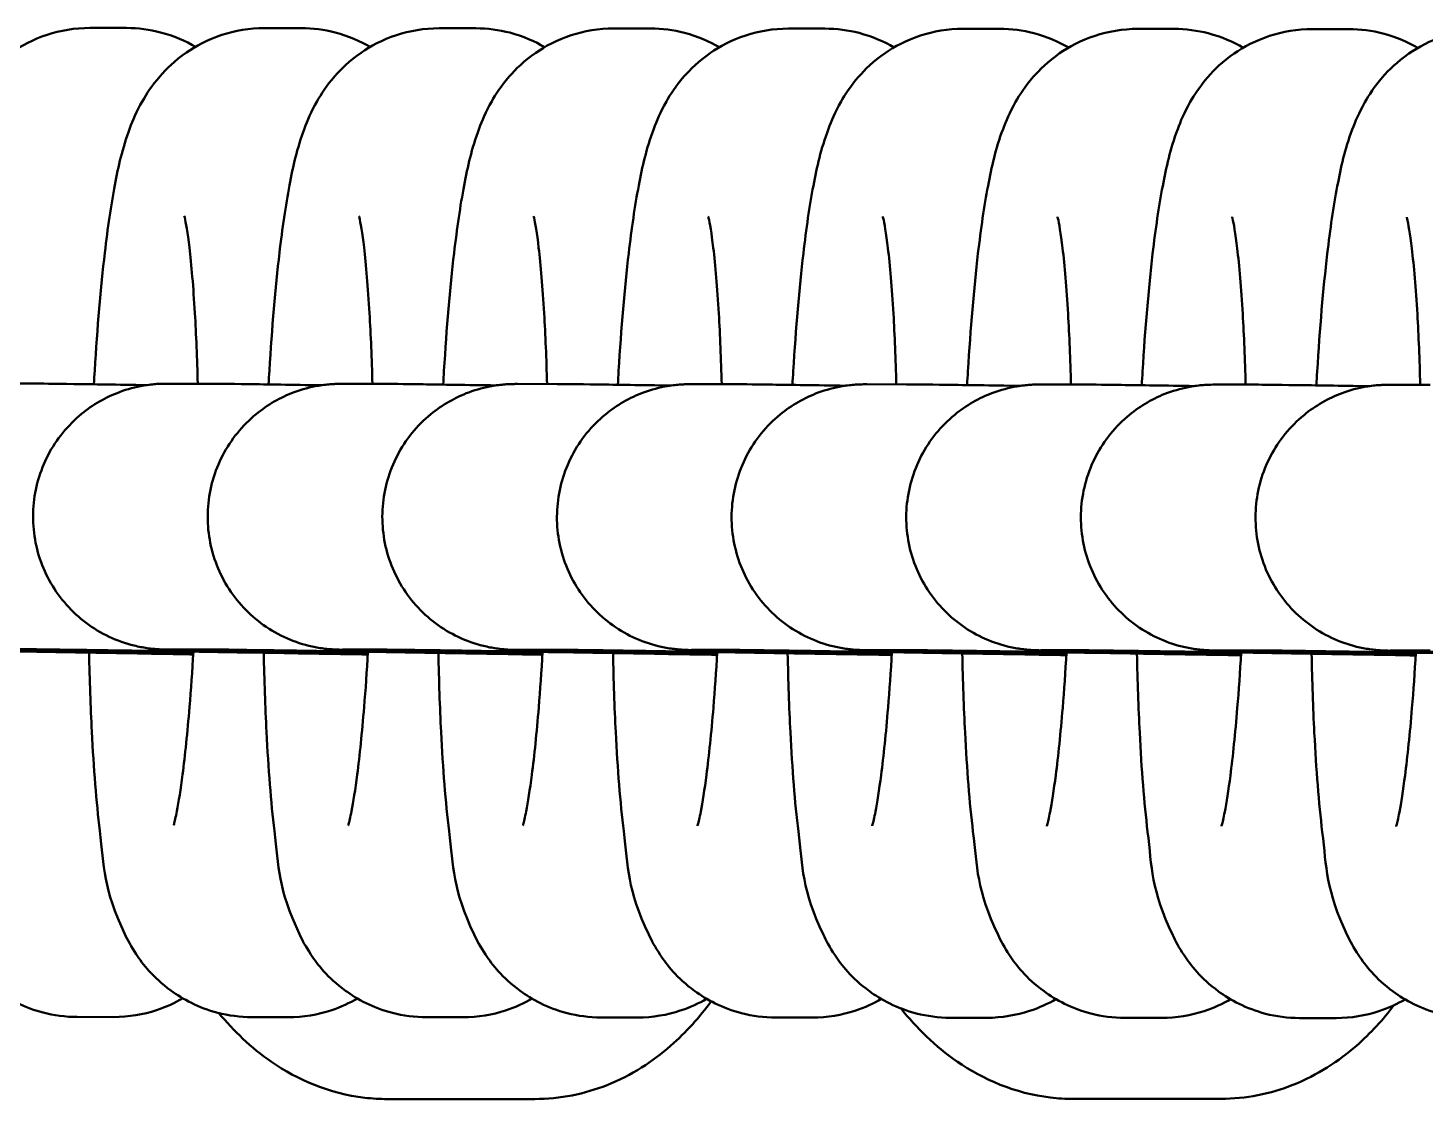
# Model space of a CAD drawing. Header units: millimetres. Extents: x 170 to 5770, y -1450 to 5650.
# Drawn here: x 3865.77 to 3897.33, y 2087.8 to 2111.99 of the extents above; entities that cross this region are included whole.
import ezdxf

# ---------------------------------------------------------------- set-up
doc = ezdxf.new("R2010")
doc.units = ezdxf.units.MM
doc.header["$LTSCALE"] = 10
doc.layers.add('Viditelná (ISO)', color=7, linetype='Continuous', lineweight=50)

# ---------------------------------------------------------------- blocks, each defined once
blk = doc.blocks.new('VVZ-VH101-2')
at = {"layer": 'Viditelná (ISO)'}
for p, q in [((3697.998, -3538.015), (3697.176, -3538.014)), ((3701.942, -3538.019), (3701.119, -3538.018)), ((3705.886, -3538.022), (3705.063, -3538.021)), ((3709.829, -3538.026), (3709.007, -3538.025)), ((3713.773, -3538.029), (3712.951, -3538.028)), ((3717.717, -3538.033), (3716.895, -3538.032)), ((3721.661, -3538.036), (3720.838, -3538.035)), ((3725.605, -3538.04), (3724.782, -3538.039)), ((3694.998, -3546.043), (3695.893, -3546.043)), ((3698.942, -3546.046), (3699.836, -3546.047)), ((3702.886, -3546.05), (3703.78, -3546.05)), ((3706.829, -3546.053), (3707.724, -3546.054)), ((3710.773, -3546.057), (3711.668, -3546.057)), ((3714.717, -3546.06), (3715.612, -3546.061)), ((3718.661, -3546.064), (3719.555, -3546.064)), ((3722.605, -3546.067), (3723.499, -3546.068)), ((3726.548, -3546.071), (3727.443, -3546.071)), ((3694.993, -3552.043), (3695.887, -3552.043)), ((3698.936, -3552.046), (3699.831, -3552.047)), ((3702.88, -3552.05), (3703.775, -3552.05)), ((3706.824, -3552.053), (3707.719, -3552.054)), ((3710.768, -3552.057), (3711.662, -3552.057)), ((3714.712, -3552.06), (3715.606, -3552.061)), ((3718.655, -3552.064), (3719.55, -3552.064)), ((3722.599, -3552.067), (3723.494, -3552.068)), ((3726.543, -3552.071), (3727.438, -3552.071)), ((3696.886, -3560.345), (3697.708, -3560.346)), ((3700.83, -3560.349), (3701.652, -3560.35)), ((3704.774, -3560.352), (3705.596, -3560.353)), ((3708.717, -3560.356), (3709.54, -3560.357)), ((3712.661, -3560.359), (3713.484, -3560.36)), ((3716.605, -3560.363), (3717.427, -3560.364)), ((3720.549, -3560.366), (3721.371, -3560.367)), ((3724.493, -3560.37), (3725.315, -3560.37)), ((3703.893, -3562.198), (3707.222, -3562.198)), ((3719.381, -3562.195), (3722.709, -3562.194))]:
    blk.add_line(p, q, dxfattribs=at)
for points, knots in [([(3697.176, -3538.014), (3696.835, -3538.014), (3696.5, -3538.073), (3695.887, -3538.274), (3695.622, -3538.42), (3695.142, -3538.751), (3694.956, -3538.936), (3694.624, -3539.317), (3694.508, -3539.501), (3694.278, -3539.905), (3694.198, -3540.098), (3693.959, -3540.741), (3693.876, -3541.122), (3693.705, -3542.021), (3693.632, -3542.526), (3693.474, -3543.877), (3693.398, -3544.776), (3693.332, -3545.848), (3693.326, -3545.952), (3693.32, -3546.057)], [3.141593, 3.141593, 3.141593, 3.141593, 3.174933, 3.174933, 3.211923, 3.211923, 3.259011, 3.259011, 3.321934, 3.321934, 3.41779, 3.41779, 3.668439, 3.668439, 3.93242, 3.93242, 4.302832, 4.302832, 4.342317, 4.342317, 4.342317, 4.342317]), ([(3701.119, -3538.018), (3700.779, -3538.018), (3700.443, -3538.077), (3699.831, -3538.278), (3699.565, -3538.423), (3699.086, -3538.754), (3698.9, -3538.939), (3698.568, -3539.321), (3698.452, -3539.505), (3698.221, -3539.908), (3698.142, -3540.101), (3697.902, -3540.745), (3697.82, -3541.126), (3697.649, -3542.024), (3697.576, -3542.529), (3697.418, -3543.881), (3697.342, -3544.779), (3697.276, -3545.851), (3697.27, -3545.955), (3697.264, -3546.06)], [3.141593, 3.141593, 3.141593, 3.141593, 3.174933, 3.174933, 3.211923, 3.211923, 3.259011, 3.259011, 3.321934, 3.321934, 3.41779, 3.41779, 3.668439, 3.668439, 3.93242, 3.93242, 4.302832, 4.302832, 4.342317, 4.342317, 4.342317, 4.342317]), ([(3699.558, -3538.44), (3699.338, -3538.311), (3699.071, -3538.192), (3698.525, -3538.051), (3698.261, -3538.015), (3697.998, -3538.015)], [9.36660161, 9.36660161, 9.36660161, 9.36660161, 9.39894603, 9.39894603, 9.42477796, 9.42477796, 9.42477796, 9.42477796]), ([(3705.063, -3538.021), (3704.723, -3538.021), (3704.387, -3538.08), (3703.775, -3538.281), (3703.509, -3538.427), (3703.029, -3538.758), (3702.844, -3538.943), (3702.512, -3539.324), (3702.395, -3539.508), (3702.165, -3539.912), (3702.086, -3540.105), (3701.846, -3540.748), (3701.764, -3541.129), (3701.593, -3542.028), (3701.52, -3542.533), (3701.362, -3543.884), (3701.285, -3544.783), (3701.22, -3545.855), (3701.214, -3545.959), (3701.208, -3546.064)], [3.141593, 3.141593, 3.141593, 3.141593, 3.174933, 3.174933, 3.211923, 3.211923, 3.259011, 3.259011, 3.321934, 3.321934, 3.41779, 3.41779, 3.668439, 3.668439, 3.93242, 3.93242, 4.302832, 4.302832, 4.342317, 4.342317, 4.342317, 4.342317]), ([(3703.502, -3538.443), (3703.281, -3538.314), (3703.014, -3538.195), (3702.469, -3538.054), (3702.205, -3538.019), (3701.942, -3538.019)], [9.36660161, 9.36660161, 9.36660161, 9.36660161, 9.39894603, 9.39894603, 9.42477796, 9.42477796, 9.42477796, 9.42477796]), ([(3709.007, -3538.025), (3708.667, -3538.025), (3708.331, -3538.084), (3707.719, -3538.285), (3707.453, -3538.43), (3706.973, -3538.761), (3706.788, -3538.946), (3706.455, -3539.328), (3706.339, -3539.511), (3706.109, -3539.915), (3706.03, -3540.108), (3705.79, -3540.752), (3705.708, -3541.133), (3705.537, -3542.031), (3705.464, -3542.536), (3705.305, -3543.888), (3705.229, -3544.786), (3705.164, -3545.858), (3705.158, -3545.962), (3705.152, -3546.067)], [3.141593, 3.141593, 3.141593, 3.141593, 3.174933, 3.174933, 3.211923, 3.211923, 3.259011, 3.259011, 3.321934, 3.321934, 3.41779, 3.41779, 3.668439, 3.668439, 3.93242, 3.93242, 4.302832, 4.302832, 4.342317, 4.342317, 4.342317, 4.342317]), ([(3707.445, -3538.447), (3707.225, -3538.318), (3706.958, -3538.199), (3706.413, -3538.058), (3706.149, -3538.022), (3705.886, -3538.022)], [9.36660161, 9.36660161, 9.36660161, 9.36660161, 9.39894603, 9.39894603, 9.42477796, 9.42477796, 9.42477796, 9.42477796]), ([(3712.951, -3538.028), (3712.611, -3538.028), (3712.275, -3538.087), (3711.663, -3538.288), (3711.397, -3538.434), (3710.917, -3538.765), (3710.732, -3538.95), (3710.399, -3539.331), (3710.283, -3539.515), (3710.053, -3539.919), (3709.974, -3540.112), (3709.734, -3540.755), (3709.652, -3541.136), (3709.48, -3542.035), (3709.407, -3542.54), (3709.249, -3543.891), (3709.173, -3544.79), (3709.108, -3545.862), (3709.101, -3545.966), (3709.095, -3546.071)], [3.141593, 3.141593, 3.141593, 3.141593, 3.174933, 3.174933, 3.211923, 3.211923, 3.259011, 3.259011, 3.321934, 3.321934, 3.41779, 3.41779, 3.668439, 3.668439, 3.93242, 3.93242, 4.302832, 4.302832, 4.342317, 4.342317, 4.342317, 4.342317]), ([(3711.389, -3538.45), (3711.169, -3538.321), (3710.902, -3538.202), (3710.357, -3538.061), (3710.093, -3538.026), (3709.829, -3538.026)], [9.36660161, 9.36660161, 9.36660161, 9.36660161, 9.39894603, 9.39894603, 9.42477796, 9.42477796, 9.42477796, 9.42477796]), ([(3716.895, -3538.032), (3716.554, -3538.032), (3716.219, -3538.091), (3715.606, -3538.292), (3715.341, -3538.437), (3714.861, -3538.768), (3714.675, -3538.953), (3714.343, -3539.335), (3714.227, -3539.518), (3713.997, -3539.922), (3713.917, -3540.115), (3713.678, -3540.759), (3713.595, -3541.14), (3713.424, -3542.038), (3713.351, -3542.543), (3713.193, -3543.895), (3713.117, -3544.793), (3713.051, -3545.865), (3713.045, -3545.969), (3713.039, -3546.074)], [3.141593, 3.141593, 3.141593, 3.141593, 3.174933, 3.174933, 3.211923, 3.211923, 3.259011, 3.259011, 3.321934, 3.321934, 3.41779, 3.41779, 3.668439, 3.668439, 3.93242, 3.93242, 4.302832, 4.302832, 4.342317, 4.342317, 4.342317, 4.342317]), ([(3715.333, -3538.454), (3715.113, -3538.325), (3714.846, -3538.206), (3714.301, -3538.065), (3714.037, -3538.029), (3713.773, -3538.029)], [9.36660161, 9.36660161, 9.36660161, 9.36660161, 9.39894603, 9.39894603, 9.42477796, 9.42477796, 9.42477796, 9.42477796]), ([(3720.838, -3538.035), (3720.498, -3538.035), (3720.162, -3538.094), (3719.55, -3538.295), (3719.284, -3538.441), (3718.805, -3538.772), (3718.619, -3538.957), (3718.287, -3539.338), (3718.171, -3539.522), (3717.941, -3539.926), (3717.861, -3540.119), (3717.621, -3540.762), (3717.539, -3541.143), (3717.368, -3542.042), (3717.295, -3542.547), (3717.137, -3543.898), (3717.061, -3544.797), (3716.995, -3545.869), (3716.989, -3545.973), (3716.983, -3546.078)], [3.141593, 3.141593, 3.141593, 3.141593, 3.174933, 3.174933, 3.211923, 3.211923, 3.259011, 3.259011, 3.321934, 3.321934, 3.41779, 3.41779, 3.668439, 3.668439, 3.93242, 3.93242, 4.302832, 4.302832, 4.342317, 4.342317, 4.342317, 4.342317]), ([(3719.277, -3538.457), (3719.057, -3538.328), (3718.79, -3538.209), (3718.245, -3538.068), (3717.981, -3538.033), (3717.717, -3538.033)], [9.36660161, 9.36660161, 9.36660161, 9.36660161, 9.39894603, 9.39894603, 9.42477796, 9.42477796, 9.42477796, 9.42477796]), ([(3724.782, -3538.039), (3724.442, -3538.039), (3724.106, -3538.098), (3723.494, -3538.299), (3723.228, -3538.444), (3722.748, -3538.775), (3722.563, -3538.96), (3722.231, -3539.342), (3722.114, -3539.525), (3721.884, -3539.929), (3721.805, -3540.122), (3721.565, -3540.766), (3721.483, -3541.147), (3721.312, -3542.045), (3721.239, -3542.55), (3721.081, -3543.902), (3721.004, -3544.8), (3720.939, -3545.872), (3720.933, -3545.976), (3720.927, -3546.081)], [3.141593, 3.141593, 3.141593, 3.141593, 3.174933, 3.174933, 3.211923, 3.211923, 3.259011, 3.259011, 3.321934, 3.321934, 3.41779, 3.41779, 3.668439, 3.668439, 3.93242, 3.93242, 4.302832, 4.302832, 4.342317, 4.342317, 4.342317, 4.342317]), ([(3723.221, -3538.461), (3723, -3538.332), (3722.733, -3538.213), (3722.188, -3538.072), (3721.924, -3538.036), (3721.661, -3538.036)], [9.36660161, 9.36660161, 9.36660161, 9.36660161, 9.39894603, 9.39894603, 9.42477796, 9.42477796, 9.42477796, 9.42477796]), ([(3728.726, -3538.042), (3728.386, -3538.042), (3728.05, -3538.101), (3727.438, -3538.302), (3727.172, -3538.448), (3726.692, -3538.779), (3726.507, -3538.964), (3726.174, -3539.345), (3726.058, -3539.529), (3725.828, -3539.933), (3725.749, -3540.126), (3725.509, -3540.769), (3725.427, -3541.15), (3725.256, -3542.049), (3725.183, -3542.554), (3725.024, -3543.905), (3724.948, -3544.804), (3724.883, -3545.876), (3724.877, -3545.98), (3724.871, -3546.085)], [3.141593, 3.141593, 3.141593, 3.141593, 3.174933, 3.174933, 3.211923, 3.211923, 3.259011, 3.259011, 3.321934, 3.321934, 3.41779, 3.41779, 3.668439, 3.668439, 3.93242, 3.93242, 4.302832, 4.302832, 4.342317, 4.342317, 4.342317, 4.342317]), ([(3727.164, -3538.464), (3726.944, -3538.335), (3726.677, -3538.216), (3726.132, -3538.075), (3725.868, -3538.04), (3725.605, -3538.04)], [9.36660161, 9.36660161, 9.36660161, 9.36660161, 9.39894603, 9.39894603, 9.42477796, 9.42477796, 9.42477796, 9.42477796]), ([(3699.61, -3546.047), (3699.595, -3545.475), (3699.573, -3544.937), (3699.51, -3543.867), (3699.467, -3543.358), (3699.381, -3542.64), (3699.337, -3542.392), (3699.31, -3542.273), (3699.306, -3542.259), (3699.306, -3542.259)], [1.9755379, 1.9755379, 1.9755379, 1.9755379, 2.2153919, 2.2153919, 2.5058014, 2.5058014, 2.7523432, 2.7523432, 2.8150161, 2.8150161, 2.8150161, 2.8150161]), ([(3703.554, -3546.05), (3703.539, -3545.479), (3703.517, -3544.941), (3703.454, -3543.87), (3703.41, -3543.361), (3703.325, -3542.643), (3703.281, -3542.395), (3703.254, -3542.276), (3703.25, -3542.263), (3703.25, -3542.263)], [1.9755379, 1.9755379, 1.9755379, 1.9755379, 2.2153919, 2.2153919, 2.5058014, 2.5058014, 2.7523432, 2.7523432, 2.8150161, 2.8150161, 2.8150161, 2.8150161]), ([(3707.497, -3546.054), (3707.483, -3545.482), (3707.46, -3544.944), (3707.398, -3543.874), (3707.354, -3543.365), (3707.269, -3542.647), (3707.225, -3542.399), (3707.198, -3542.28), (3707.194, -3542.266), (3707.194, -3542.266)], [1.9755379, 1.9755379, 1.9755379, 1.9755379, 2.2153919, 2.2153919, 2.5058014, 2.5058014, 2.7523432, 2.7523432, 2.8150161, 2.8150161, 2.8150161, 2.8150161]), ([(3711.441, -3546.057), (3711.426, -3545.486), (3711.404, -3544.948), (3711.342, -3543.877), (3711.298, -3543.368), (3711.213, -3542.65), (3711.169, -3542.402), (3711.141, -3542.283), (3711.138, -3542.27), (3711.138, -3542.27)], [1.9755379, 1.9755379, 1.9755379, 1.9755379, 2.2153919, 2.2153919, 2.5058014, 2.5058014, 2.7523432, 2.7523432, 2.8150161, 2.8150161, 2.8150161, 2.8150161]), ([(3715.385, -3546.061), (3715.37, -3545.489), (3715.348, -3544.951), (3715.286, -3543.881), (3715.242, -3543.372), (3715.156, -3542.654), (3715.112, -3542.406), (3715.085, -3542.287), (3715.081, -3542.273), (3715.081, -3542.273)], [1.9755379, 1.9755379, 1.9755379, 1.9755379, 2.2153919, 2.2153919, 2.5058014, 2.5058014, 2.7523432, 2.7523432, 2.8150161, 2.8150161, 2.8150161, 2.8150161]), ([(3719.329, -3546.064), (3719.314, -3545.493), (3719.292, -3544.955), (3719.229, -3543.884), (3719.186, -3543.375), (3719.1, -3542.657), (3719.056, -3542.409), (3719.029, -3542.29), (3719.025, -3542.277), (3719.025, -3542.277)], [1.9755379, 1.9755379, 1.9755379, 1.9755379, 2.2153919, 2.2153919, 2.5058014, 2.5058014, 2.7523432, 2.7523432, 2.8150161, 2.8150161, 2.8150161, 2.8150161]), ([(3723.273, -3546.068), (3723.258, -3545.496), (3723.236, -3544.958), (3723.173, -3543.888), (3723.13, -3543.379), (3723.044, -3542.661), (3723, -3542.413), (3722.973, -3542.294), (3722.969, -3542.28), (3722.969, -3542.28)], [1.9755379, 1.9755379, 1.9755379, 1.9755379, 2.2153919, 2.2153919, 2.5058014, 2.5058014, 2.7523432, 2.7523432, 2.8150161, 2.8150161, 2.8150161, 2.8150161]), ([(3727.216, -3546.071), (3727.202, -3545.5), (3727.18, -3544.962), (3727.117, -3543.891), (3727.073, -3543.382), (3726.988, -3542.664), (3726.944, -3542.416), (3726.917, -3542.297), (3726.913, -3542.284), (3726.913, -3542.284)], [1.9755379, 1.9755379, 1.9755379, 1.9755379, 2.2153919, 2.2153919, 2.5058014, 2.5058014, 2.7523432, 2.7523432, 2.8150161, 2.8150161, 2.8150161, 2.8150161]), ([(3699.508, -3552.136), (3699.219, -3552.131), (3698.938, -3552.126), (3697.936, -3552.107), (3697.27, -3552.095), (3696.171, -3552.073), (3695.724, -3552.064), (3695.255, -3552.054), (3695.13, -3552.051), (3694.985, -3552.047), (3694.943, -3552.046), (3694.872, -3552.043), (3694.852, -3552.043), (3694.766, -3552.038), (3694.743, -3552.037), (3694.696, -3552.033), (3694.678, -3552.032), (3694.618, -3552.026), (3694.57, -3552.02), (3694.427, -3552), (3694.327, -3551.981), (3694.036, -3551.909), (3693.844, -3551.841), (3693.481, -3551.669), (3693.307, -3551.564), (3692.986, -3551.323), (3692.837, -3551.186), (3692.57, -3550.886), (3692.451, -3550.721), (3692.25, -3550.374), (3692.166, -3550.189), (3692.038, -3549.808), (3691.993, -3549.611), (3691.944, -3549.212), (3691.94, -3549.009), (3691.971, -3548.609), (3692.007, -3548.409), (3692.118, -3548.023), (3692.193, -3547.835), (3692.379, -3547.479), (3692.49, -3547.309), (3692.743, -3546.997), (3692.886, -3546.853), (3693.296, -3546.516), (3693.591, -3546.347), (3694.077, -3546.166), (3694.261, -3546.117), (3694.499, -3546.076), (3694.554, -3546.069), (3694.654, -3546.057), (3694.701, -3546.053), (3694.764, -3546.049), (3694.784, -3546.048), (3694.838, -3546.045), (3694.864, -3546.044), (3694.949, -3546.042), (3694.968, -3546.043), (3694.998, -3546.043)], [1.554937, 1.554937, 1.554937, 1.554937, 1.6506, 1.6506, 1.911274, 1.911274, 2.172346, 2.172346, 2.302855, 2.302855, 2.372983, 2.372983, 2.432966, 2.432966, 2.448102, 2.448102, 2.455646, 2.455646, 2.470926, 2.470926, 2.501191, 2.501191, 2.561496, 2.561496, 2.621741, 2.621741, 2.681984, 2.681984, 2.742227, 2.742227, 2.802469, 2.802469, 2.862712, 2.862712, 2.922955, 2.922955, 2.983198, 2.983198, 3.043441, 3.043441, 3.103684, 3.103684, 3.163927, 3.163927, 3.263079, 3.263079, 3.319647, 3.319647, 3.336273, 3.336273, 3.351217, 3.351217, 3.358917, 3.358917, 3.374956, 3.374956, 3.4296, 3.4296, 3.4296, 3.4296]), ([(3703.451, -3552.14), (3703.163, -3552.135), (3702.882, -3552.129), (3701.88, -3552.111), (3701.214, -3552.098), (3700.114, -3552.077), (3699.668, -3552.068), (3699.199, -3552.057), (3699.074, -3552.054), (3698.929, -3552.05), (3698.887, -3552.049), (3698.815, -3552.047), (3698.796, -3552.047), (3698.71, -3552.042), (3698.687, -3552.04), (3698.64, -3552.037), (3698.622, -3552.035), (3698.562, -3552.029), (3698.514, -3552.024), (3698.371, -3552.003), (3698.271, -3551.984), (3697.979, -3551.912), (3697.788, -3551.844), (3697.425, -3551.673), (3697.251, -3551.568), (3696.93, -3551.327), (3696.781, -3551.19), (3696.514, -3550.889), (3696.395, -3550.725), (3696.194, -3550.377), (3696.11, -3550.193), (3695.982, -3549.812), (3695.937, -3549.614), (3695.888, -3549.216), (3695.883, -3549.013), (3695.915, -3548.612), (3695.951, -3548.413), (3696.062, -3548.027), (3696.137, -3547.838), (3696.322, -3547.482), (3696.434, -3547.313), (3696.687, -3547.001), (3696.83, -3546.857), (3697.24, -3546.52), (3697.535, -3546.35), (3698.021, -3546.169), (3698.205, -3546.12), (3698.443, -3546.08), (3698.497, -3546.072), (3698.598, -3546.061), (3698.645, -3546.056), (3698.708, -3546.052), (3698.728, -3546.051), (3698.781, -3546.048), (3698.807, -3546.048), (3698.892, -3546.046), (3698.912, -3546.046), (3698.942, -3546.046)], [1.554937, 1.554937, 1.554937, 1.554937, 1.6506, 1.6506, 1.911274, 1.911274, 2.172346, 2.172346, 2.302855, 2.302855, 2.372983, 2.372983, 2.432966, 2.432966, 2.448102, 2.448102, 2.455646, 2.455646, 2.470926, 2.470926, 2.501191, 2.501191, 2.561496, 2.561496, 2.621741, 2.621741, 2.681984, 2.681984, 2.742227, 2.742227, 2.802469, 2.802469, 2.862712, 2.862712, 2.922955, 2.922955, 2.983198, 2.983198, 3.043441, 3.043441, 3.103684, 3.103684, 3.163927, 3.163927, 3.263079, 3.263079, 3.319647, 3.319647, 3.336273, 3.336273, 3.351217, 3.351217, 3.358917, 3.358917, 3.374956, 3.374956, 3.4296, 3.4296, 3.4296, 3.4296]), ([(3695.893, -3546.043), (3696.058, -3546.044), (3696.34, -3546.047), (3697.231, -3546.06), (3697.794, -3546.068), (3698.456, -3546.078)], [0, 0, 0, 0, 0.3027925, 0.3027925, 0.5743738, 0.5743738, 0.5743738, 0.5743738]), ([(3707.395, -3552.143), (3707.106, -3552.138), (3706.826, -3552.133), (3705.824, -3552.114), (3705.158, -3552.102), (3704.058, -3552.08), (3703.612, -3552.071), (3703.142, -3552.061), (3703.018, -3552.058), (3702.872, -3552.054), (3702.831, -3552.053), (3702.759, -3552.05), (3702.74, -3552.05), (3702.654, -3552.045), (3702.631, -3552.044), (3702.584, -3552.04), (3702.566, -3552.039), (3702.506, -3552.033), (3702.458, -3552.027), (3702.315, -3552.007), (3702.215, -3551.988), (3701.923, -3551.916), (3701.732, -3551.848), (3701.369, -3551.676), (3701.195, -3551.571), (3700.874, -3551.33), (3700.724, -3551.193), (3700.458, -3550.893), (3700.339, -3550.728), (3700.137, -3550.381), (3700.054, -3550.196), (3699.926, -3549.815), (3699.881, -3549.618), (3699.832, -3549.219), (3699.827, -3549.016), (3699.859, -3548.616), (3699.895, -3548.416), (3700.005, -3548.03), (3700.081, -3547.842), (3700.266, -3547.486), (3700.378, -3547.316), (3700.631, -3547.004), (3700.774, -3546.86), (3701.184, -3546.523), (3701.478, -3546.354), (3701.965, -3546.173), (3702.149, -3546.124), (3702.387, -3546.083), (3702.441, -3546.076), (3702.542, -3546.064), (3702.589, -3546.06), (3702.652, -3546.056), (3702.672, -3546.055), (3702.725, -3546.052), (3702.751, -3546.051), (3702.836, -3546.049), (3702.856, -3546.05), (3702.886, -3546.05)], [1.554937, 1.554937, 1.554937, 1.554937, 1.6506, 1.6506, 1.911274, 1.911274, 2.172346, 2.172346, 2.302855, 2.302855, 2.372983, 2.372983, 2.432966, 2.432966, 2.448102, 2.448102, 2.455646, 2.455646, 2.470926, 2.470926, 2.501191, 2.501191, 2.561496, 2.561496, 2.621741, 2.621741, 2.681984, 2.681984, 2.742227, 2.742227, 2.802469, 2.802469, 2.862712, 2.862712, 2.922955, 2.922955, 2.983198, 2.983198, 3.043441, 3.043441, 3.103684, 3.103684, 3.163927, 3.163927, 3.263079, 3.263079, 3.319647, 3.319647, 3.336273, 3.336273, 3.351217, 3.351217, 3.358917, 3.358917, 3.374956, 3.374956, 3.4296, 3.4296, 3.4296, 3.4296]), ([(3699.836, -3546.047), (3700.002, -3546.047), (3700.284, -3546.051), (3701.175, -3546.063), (3701.738, -3546.072), (3702.4, -3546.082)], [0, 0, 0, 0, 0.3027925, 0.3027925, 0.5743738, 0.5743738, 0.5743738, 0.5743738]), ([(3711.339, -3552.147), (3711.05, -3552.142), (3710.77, -3552.136), (3709.768, -3552.118), (3709.102, -3552.105), (3708.002, -3552.084), (3707.555, -3552.075), (3707.086, -3552.064), (3706.962, -3552.061), (3706.816, -3552.057), (3706.774, -3552.056), (3706.703, -3552.054), (3706.683, -3552.054), (3706.597, -3552.049), (3706.575, -3552.047), (3706.528, -3552.044), (3706.509, -3552.042), (3706.449, -3552.036), (3706.402, -3552.031), (3706.258, -3552.01), (3706.159, -3551.991), (3705.867, -3551.919), (3705.675, -3551.851), (3705.312, -3551.68), (3705.139, -3551.575), (3704.817, -3551.334), (3704.668, -3551.197), (3704.401, -3550.896), (3704.283, -3550.732), (3704.081, -3550.384), (3703.998, -3550.2), (3703.87, -3549.819), (3703.825, -3549.621), (3703.776, -3549.223), (3703.771, -3549.02), (3703.802, -3548.619), (3703.838, -3548.42), (3703.949, -3548.034), (3704.024, -3547.845), (3704.21, -3547.489), (3704.321, -3547.32), (3704.574, -3547.008), (3704.717, -3546.864), (3705.128, -3546.527), (3705.422, -3546.357), (3705.908, -3546.176), (3706.093, -3546.127), (3706.331, -3546.087), (3706.385, -3546.079), (3706.485, -3546.068), (3706.533, -3546.063), (3706.596, -3546.059), (3706.615, -3546.058), (3706.669, -3546.055), (3706.695, -3546.055), (3706.78, -3546.053), (3706.799, -3546.053), (3706.829, -3546.053)], [1.554937, 1.554937, 1.554937, 1.554937, 1.6506, 1.6506, 1.911274, 1.911274, 2.172346, 2.172346, 2.302855, 2.302855, 2.372983, 2.372983, 2.432966, 2.432966, 2.448102, 2.448102, 2.455646, 2.455646, 2.470926, 2.470926, 2.501191, 2.501191, 2.561496, 2.561496, 2.621741, 2.621741, 2.681984, 2.681984, 2.742227, 2.742227, 2.802469, 2.802469, 2.862712, 2.862712, 2.922955, 2.922955, 2.983198, 2.983198, 3.043441, 3.043441, 3.103684, 3.103684, 3.163927, 3.163927, 3.263079, 3.263079, 3.319647, 3.319647, 3.336273, 3.336273, 3.351217, 3.351217, 3.358917, 3.358917, 3.374956, 3.374956, 3.4296, 3.4296, 3.4296, 3.4296]), ([(3703.78, -3546.05), (3703.946, -3546.051), (3704.228, -3546.054), (3705.119, -3546.067), (3705.682, -3546.075), (3706.344, -3546.085)], [0, 0, 0, 0, 0.3027925, 0.3027925, 0.5743738, 0.5743738, 0.5743738, 0.5743738]), ([(3715.283, -3552.15), (3714.994, -3552.145), (3714.713, -3552.14), (3713.711, -3552.121), (3713.046, -3552.109), (3711.946, -3552.087), (3711.499, -3552.078), (3711.03, -3552.068), (3710.905, -3552.065), (3710.76, -3552.061), (3710.718, -3552.06), (3710.647, -3552.057), (3710.627, -3552.057), (3710.541, -3552.052), (3710.519, -3552.051), (3710.471, -3552.047), (3710.453, -3552.046), (3710.393, -3552.04), (3710.346, -3552.034), (3710.202, -3552.014), (3710.102, -3551.995), (3709.811, -3551.923), (3709.619, -3551.855), (3709.256, -3551.683), (3709.083, -3551.578), (3708.761, -3551.337), (3708.612, -3551.2), (3708.345, -3550.9), (3708.226, -3550.735), (3708.025, -3550.388), (3707.941, -3550.203), (3707.814, -3549.822), (3707.769, -3549.625), (3707.719, -3549.226), (3707.715, -3549.023), (3707.746, -3548.623), (3707.782, -3548.423), (3707.893, -3548.037), (3707.968, -3547.849), (3708.154, -3547.493), (3708.265, -3547.323), (3708.518, -3547.011), (3708.661, -3546.867), (3709.072, -3546.53), (3709.366, -3546.361), (3709.852, -3546.18), (3710.036, -3546.131), (3710.275, -3546.09), (3710.329, -3546.083), (3710.429, -3546.071), (3710.477, -3546.067), (3710.539, -3546.063), (3710.559, -3546.062), (3710.613, -3546.059), (3710.639, -3546.058), (3710.724, -3546.056), (3710.743, -3546.057), (3710.773, -3546.057)], [1.554937, 1.554937, 1.554937, 1.554937, 1.6506, 1.6506, 1.911274, 1.911274, 2.172346, 2.172346, 2.302855, 2.302855, 2.372983, 2.372983, 2.432966, 2.432966, 2.448102, 2.448102, 2.455646, 2.455646, 2.470926, 2.470926, 2.501191, 2.501191, 2.561496, 2.561496, 2.621741, 2.621741, 2.681984, 2.681984, 2.742227, 2.742227, 2.802469, 2.802469, 2.862712, 2.862712, 2.922955, 2.922955, 2.983198, 2.983198, 3.043441, 3.043441, 3.103684, 3.103684, 3.163927, 3.163927, 3.263079, 3.263079, 3.319647, 3.319647, 3.336273, 3.336273, 3.351217, 3.351217, 3.358917, 3.358917, 3.374956, 3.374956, 3.4296, 3.4296, 3.4296, 3.4296]), ([(3707.724, -3546.054), (3707.889, -3546.054), (3708.172, -3546.058), (3709.063, -3546.07), (3709.626, -3546.078), (3710.288, -3546.089)], [0, 0, 0, 0, 0.3027925, 0.3027925, 0.5743738, 0.5743738, 0.5743738, 0.5743738]), ([(3719.227, -3552.154), (3718.938, -3552.149), (3718.657, -3552.143), (3717.655, -3552.125), (3716.989, -3552.112), (3715.89, -3552.091), (3715.443, -3552.082), (3714.974, -3552.071), (3714.849, -3552.068), (3714.704, -3552.064), (3714.662, -3552.063), (3714.591, -3552.061), (3714.571, -3552.061), (3714.485, -3552.056), (3714.462, -3552.054), (3714.415, -3552.051), (3714.397, -3552.049), (3714.337, -3552.043), (3714.289, -3552.038), (3714.146, -3552.017), (3714.046, -3551.998), (3713.755, -3551.926), (3713.563, -3551.858), (3713.2, -3551.686), (3713.026, -3551.582), (3712.705, -3551.341), (3712.556, -3551.204), (3712.289, -3550.903), (3712.17, -3550.739), (3711.969, -3550.391), (3711.885, -3550.207), (3711.757, -3549.826), (3711.712, -3549.628), (3711.663, -3549.23), (3711.659, -3549.027), (3711.69, -3548.626), (3711.726, -3548.427), (3711.837, -3548.041), (3711.912, -3547.852), (3712.098, -3547.496), (3712.209, -3547.327), (3712.462, -3547.015), (3712.605, -3546.871), (3713.015, -3546.534), (3713.31, -3546.364), (3713.796, -3546.183), (3713.98, -3546.134), (3714.218, -3546.094), (3714.273, -3546.086), (3714.373, -3546.075), (3714.42, -3546.07), (3714.483, -3546.066), (3714.503, -3546.065), (3714.557, -3546.062), (3714.583, -3546.062), (3714.668, -3546.06), (3714.687, -3546.06), (3714.717, -3546.06)], [1.554937, 1.554937, 1.554937, 1.554937, 1.6506, 1.6506, 1.911274, 1.911274, 2.172346, 2.172346, 2.302855, 2.302855, 2.372983, 2.372983, 2.432966, 2.432966, 2.448102, 2.448102, 2.455646, 2.455646, 2.470926, 2.470926, 2.501191, 2.501191, 2.561496, 2.561496, 2.621741, 2.621741, 2.681984, 2.681984, 2.742227, 2.742227, 2.802469, 2.802469, 2.862712, 2.862712, 2.922955, 2.922955, 2.983198, 2.983198, 3.043441, 3.043441, 3.103684, 3.103684, 3.163927, 3.163927, 3.263079, 3.263079, 3.319647, 3.319647, 3.336273, 3.336273, 3.351217, 3.351217, 3.358917, 3.358917, 3.374956, 3.374956, 3.4296, 3.4296, 3.4296, 3.4296]), ([(3711.668, -3546.057), (3711.833, -3546.058), (3712.116, -3546.061), (3713.006, -3546.074), (3713.57, -3546.082), (3714.231, -3546.092)], [0, 0, 0, 0, 0.3027925, 0.3027925, 0.5743738, 0.5743738, 0.5743738, 0.5743738]), ([(3723.17, -3552.157), (3722.882, -3552.152), (3722.601, -3552.147), (3721.599, -3552.128), (3720.933, -3552.116), (3719.833, -3552.094), (3719.387, -3552.085), (3718.918, -3552.075), (3718.793, -3552.072), (3718.648, -3552.068), (3718.606, -3552.067), (3718.534, -3552.064), (3718.515, -3552.064), (3718.429, -3552.059), (3718.406, -3552.058), (3718.359, -3552.054), (3718.341, -3552.053), (3718.281, -3552.047), (3718.233, -3552.041), (3718.09, -3552.021), (3717.99, -3552.002), (3717.698, -3551.93), (3717.507, -3551.862), (3717.144, -3551.69), (3716.97, -3551.585), (3716.649, -3551.344), (3716.5, -3551.207), (3716.233, -3550.907), (3716.114, -3550.742), (3715.913, -3550.395), (3715.829, -3550.21), (3715.701, -3549.829), (3715.656, -3549.632), (3715.607, -3549.233), (3715.602, -3549.03), (3715.634, -3548.63), (3715.67, -3548.43), (3715.781, -3548.044), (3715.856, -3547.856), (3716.041, -3547.5), (3716.153, -3547.33), (3716.406, -3547.018), (3716.549, -3546.874), (3716.959, -3546.537), (3717.254, -3546.368), (3717.74, -3546.187), (3717.924, -3546.138), (3718.162, -3546.097), (3718.216, -3546.09), (3718.317, -3546.078), (3718.364, -3546.074), (3718.427, -3546.07), (3718.447, -3546.069), (3718.501, -3546.066), (3718.526, -3546.065), (3718.611, -3546.063), (3718.631, -3546.064), (3718.661, -3546.064)], [1.554937, 1.554937, 1.554937, 1.554937, 1.6506, 1.6506, 1.911274, 1.911274, 2.172346, 2.172346, 2.302855, 2.302855, 2.372983, 2.372983, 2.432966, 2.432966, 2.448102, 2.448102, 2.455646, 2.455646, 2.470926, 2.470926, 2.501191, 2.501191, 2.561496, 2.561496, 2.621741, 2.621741, 2.681984, 2.681984, 2.742227, 2.742227, 2.802469, 2.802469, 2.862712, 2.862712, 2.922955, 2.922955, 2.983198, 2.983198, 3.043441, 3.043441, 3.103684, 3.103684, 3.163927, 3.163927, 3.263079, 3.263079, 3.319647, 3.319647, 3.336273, 3.336273, 3.351217, 3.351217, 3.358917, 3.358917, 3.374956, 3.374956, 3.4296, 3.4296, 3.4296, 3.4296]), ([(3715.612, -3546.061), (3715.777, -3546.061), (3716.059, -3546.065), (3716.95, -3546.077), (3717.513, -3546.085), (3718.175, -3546.096)], [0, 0, 0, 0, 0.3027925, 0.3027925, 0.5743738, 0.5743738, 0.5743738, 0.5743738]), ([(3727.114, -3552.161), (3726.825, -3552.156), (3726.545, -3552.15), (3725.543, -3552.132), (3724.877, -3552.119), (3723.777, -3552.098), (3723.331, -3552.089), (3722.861, -3552.078), (3722.737, -3552.075), (3722.591, -3552.071), (3722.55, -3552.07), (3722.478, -3552.068), (3722.459, -3552.068), (3722.373, -3552.063), (3722.35, -3552.061), (3722.303, -3552.058), (3722.285, -3552.056), (3722.225, -3552.05), (3722.177, -3552.045), (3722.034, -3552.024), (3721.934, -3552.005), (3721.642, -3551.933), (3721.451, -3551.865), (3721.088, -3551.693), (3720.914, -3551.589), (3720.593, -3551.348), (3720.443, -3551.21), (3720.177, -3550.91), (3720.058, -3550.746), (3719.856, -3550.398), (3719.773, -3550.214), (3719.645, -3549.833), (3719.6, -3549.635), (3719.551, -3549.236), (3719.546, -3549.034), (3719.578, -3548.633), (3719.614, -3548.434), (3719.724, -3548.048), (3719.8, -3547.859), (3719.985, -3547.503), (3720.097, -3547.334), (3720.35, -3547.022), (3720.493, -3546.878), (3720.903, -3546.54), (3721.197, -3546.371), (3721.684, -3546.19), (3721.868, -3546.141), (3722.106, -3546.101), (3722.16, -3546.093), (3722.261, -3546.082), (3722.308, -3546.077), (3722.371, -3546.073), (3722.391, -3546.072), (3722.444, -3546.069), (3722.47, -3546.069), (3722.555, -3546.067), (3722.575, -3546.067), (3722.605, -3546.067)], [1.554937, 1.554937, 1.554937, 1.554937, 1.6506, 1.6506, 1.911274, 1.911274, 2.172346, 2.172346, 2.302855, 2.302855, 2.372983, 2.372983, 2.432966, 2.432966, 2.448102, 2.448102, 2.455646, 2.455646, 2.470926, 2.470926, 2.501191, 2.501191, 2.561496, 2.561496, 2.621741, 2.621741, 2.681984, 2.681984, 2.742227, 2.742227, 2.802469, 2.802469, 2.862712, 2.862712, 2.922955, 2.922955, 2.983198, 2.983198, 3.043441, 3.043441, 3.103684, 3.103684, 3.163927, 3.163927, 3.263079, 3.263079, 3.319647, 3.319647, 3.336273, 3.336273, 3.351217, 3.351217, 3.358917, 3.358917, 3.374956, 3.374956, 3.4296, 3.4296, 3.4296, 3.4296]), ([(3719.555, -3546.064), (3719.721, -3546.065), (3720.003, -3546.068), (3720.894, -3546.081), (3721.457, -3546.089), (3722.119, -3546.099)], [0, 0, 0, 0, 0.3027925, 0.3027925, 0.5743738, 0.5743738, 0.5743738, 0.5743738]), ([(3731.058, -3552.164), (3730.769, -3552.159), (3730.489, -3552.154), (3729.487, -3552.135), (3728.821, -3552.123), (3727.721, -3552.101), (3727.274, -3552.092), (3726.805, -3552.082), (3726.681, -3552.079), (3726.535, -3552.075), (3726.494, -3552.074), (3726.422, -3552.071), (3726.402, -3552.071), (3726.316, -3552.066), (3726.294, -3552.065), (3726.247, -3552.061), (3726.228, -3552.06), (3726.168, -3552.054), (3726.121, -3552.048), (3725.978, -3552.028), (3725.878, -3552.009), (3725.586, -3551.937), (3725.394, -3551.869), (3725.031, -3551.697), (3724.858, -3551.592), (3724.536, -3551.351), (3724.387, -3551.214), (3724.12, -3550.914), (3724.002, -3550.749), (3723.8, -3550.402), (3723.717, -3550.217), (3723.589, -3549.836), (3723.544, -3549.639), (3723.495, -3549.24), (3723.49, -3549.037), (3723.521, -3548.637), (3723.557, -3548.437), (3723.668, -3548.051), (3723.743, -3547.863), (3723.929, -3547.507), (3724.04, -3547.337), (3724.293, -3547.025), (3724.436, -3546.881), (3724.847, -3546.544), (3725.141, -3546.375), (3725.627, -3546.194), (3725.812, -3546.145), (3726.05, -3546.104), (3726.104, -3546.097), (3726.205, -3546.085), (3726.252, -3546.081), (3726.315, -3546.077), (3726.335, -3546.075), (3726.388, -3546.073), (3726.414, -3546.072), (3726.499, -3546.07), (3726.519, -3546.071), (3726.548, -3546.071)], [1.554937, 1.554937, 1.554937, 1.554937, 1.6506, 1.6506, 1.911274, 1.911274, 2.172346, 2.172346, 2.302855, 2.302855, 2.372983, 2.372983, 2.432966, 2.432966, 2.448102, 2.448102, 2.455646, 2.455646, 2.470926, 2.470926, 2.501191, 2.501191, 2.561496, 2.561496, 2.621741, 2.621741, 2.681984, 2.681984, 2.742227, 2.742227, 2.802469, 2.802469, 2.862712, 2.862712, 2.922955, 2.922955, 2.983198, 2.983198, 3.043441, 3.043441, 3.103684, 3.103684, 3.163927, 3.163927, 3.263079, 3.263079, 3.319647, 3.319647, 3.336273, 3.336273, 3.351217, 3.351217, 3.358917, 3.358917, 3.374956, 3.374956, 3.4296, 3.4296, 3.4296, 3.4296]), ([(3723.499, -3546.068), (3723.665, -3546.068), (3723.947, -3546.072), (3724.838, -3546.084), (3725.401, -3546.092), (3726.063, -3546.103)], [0, 0, 0, 0, 0.3027925, 0.3027925, 0.5743738, 0.5743738, 0.5743738, 0.5743738]), ([(3699.506, -3552.158), (3699.463, -3552.158), (3699.419, -3552.157), (3698.512, -3552.141), (3697.649, -3552.127), (3696.052, -3552.1), (3695.299, -3552.088), (3693.995, -3552.067), (3693.428, -3552.059), (3692.552, -3552.046), (3692.229, -3552.042), (3692.001, -3552.04), (3691.959, -3552.04), (3691.943, -3552.04)], [2.282411, 2.282411, 2.282411, 2.282411, 2.29548, 2.29548, 2.555348, 2.555348, 2.815187, 2.815187, 3.07483, 3.07483, 3.333704, 3.333704, 3.418973, 3.418973, 3.418973, 3.418973]), ([(3693.212, -3552.115), (3693.225, -3552.738), (3693.245, -3553.337), (3693.316, -3554.733), (3693.374, -3555.483), (3693.551, -3556.947), (3693.529, -3557.442), (3694.083, -3558.604), (3694.161, -3558.753), (3694.431, -3559.156), (3694.645, -3559.443), (3695.322, -3559.938), (3695.678, -3560.134), (3696.358, -3560.31), (3696.622, -3560.345), (3696.886, -3560.345)], [5.072131, 5.072131, 5.072131, 5.072131, 5.306068, 5.306068, 5.653445, 5.653445, 6.082135, 6.082135, 6.137624, 6.137624, 6.210615, 6.210615, 6.257353, 6.257353, 6.283185, 6.283185, 6.283185, 6.283185]), ([(3703.45, -3552.162), (3703.406, -3552.161), (3703.363, -3552.16), (3702.456, -3552.145), (3701.593, -3552.13), (3699.996, -3552.104), (3699.243, -3552.092), (3697.939, -3552.071), (3697.372, -3552.062), (3696.496, -3552.05), (3696.173, -3552.046), (3695.945, -3552.044), (3695.903, -3552.043), (3695.887, -3552.043)], [2.282411, 2.282411, 2.282411, 2.282411, 2.29548, 2.29548, 2.555348, 2.555348, 2.815187, 2.815187, 3.07483, 3.07483, 3.333704, 3.333704, 3.418973, 3.418973, 3.418973, 3.418973]), ([(3697.156, -3552.119), (3697.168, -3552.741), (3697.189, -3553.34), (3697.26, -3554.737), (3697.318, -3555.486), (3697.495, -3556.951), (3697.473, -3557.446), (3698.027, -3558.608), (3698.105, -3558.756), (3698.375, -3559.16), (3698.589, -3559.446), (3699.265, -3559.941), (3699.622, -3560.137), (3700.302, -3560.313), (3700.566, -3560.349), (3700.83, -3560.349)], [5.072131, 5.072131, 5.072131, 5.072131, 5.306068, 5.306068, 5.653445, 5.653445, 6.082135, 6.082135, 6.137624, 6.137624, 6.210615, 6.210615, 6.257353, 6.257353, 6.283185, 6.283185, 6.283185, 6.283185]), ([(3699.065, -3556.018), (3699.065, -3556.018), (3699.068, -3556.007), (3699.087, -3555.938), (3699.111, -3555.834), (3699.178, -3555.49), (3699.223, -3555.206), (3699.322, -3554.44), (3699.376, -3553.922), (3699.455, -3552.954), (3699.484, -3552.534), (3699.51, -3552.096)], [0.3232379, 0.3232379, 0.3232379, 0.3232379, 0.3794022, 0.3794022, 0.5219959, 0.5219959, 0.7329851, 0.7329851, 1.000794, 1.000794, 1.1831993, 1.1831993, 1.1831993, 1.1831993]), ([(3707.394, -3552.165), (3707.35, -3552.165), (3707.307, -3552.164), (3706.4, -3552.148), (3705.537, -3552.134), (3703.94, -3552.107), (3703.186, -3552.095), (3701.883, -3552.074), (3701.316, -3552.066), (3700.44, -3552.053), (3700.117, -3552.049), (3699.888, -3552.047), (3699.846, -3552.047), (3699.831, -3552.047)], [2.282411, 2.282411, 2.282411, 2.282411, 2.29548, 2.29548, 2.555348, 2.555348, 2.815187, 2.815187, 3.07483, 3.07483, 3.333704, 3.333704, 3.418973, 3.418973, 3.418973, 3.418973]), ([(3701.099, -3552.122), (3701.112, -3552.745), (3701.133, -3553.344), (3701.203, -3554.74), (3701.262, -3555.49), (3701.439, -3556.954), (3701.417, -3557.449), (3701.97, -3558.611), (3702.049, -3558.76), (3702.319, -3559.163), (3702.533, -3559.45), (3703.209, -3559.945), (3703.566, -3560.141), (3704.246, -3560.317), (3704.51, -3560.352), (3704.774, -3560.352)], [5.072131, 5.072131, 5.072131, 5.072131, 5.306068, 5.306068, 5.653445, 5.653445, 6.082135, 6.082135, 6.137624, 6.137624, 6.210615, 6.210615, 6.257353, 6.257353, 6.283185, 6.283185, 6.283185, 6.283185]), ([(3703.009, -3556.021), (3703.009, -3556.021), (3703.012, -3556.01), (3703.031, -3555.941), (3703.055, -3555.838), (3703.121, -3555.494), (3703.167, -3555.21), (3703.266, -3554.443), (3703.319, -3553.926), (3703.399, -3552.957), (3703.428, -3552.538), (3703.454, -3552.099)], [0.3232379, 0.3232379, 0.3232379, 0.3232379, 0.3794022, 0.3794022, 0.5219959, 0.5219959, 0.7329851, 0.7329851, 1.000794, 1.000794, 1.1831993, 1.1831993, 1.1831993, 1.1831993]), ([(3711.338, -3552.169), (3711.294, -3552.168), (3711.251, -3552.167), (3710.344, -3552.152), (3709.48, -3552.137), (3707.884, -3552.111), (3707.13, -3552.098), (3705.827, -3552.078), (3705.26, -3552.069), (3704.384, -3552.057), (3704.06, -3552.053), (3703.832, -3552.051), (3703.79, -3552.05), (3703.775, -3552.05)], [2.282411, 2.282411, 2.282411, 2.282411, 2.29548, 2.29548, 2.555348, 2.555348, 2.815187, 2.815187, 3.07483, 3.07483, 3.333704, 3.333704, 3.418973, 3.418973, 3.418973, 3.418973]), ([(3705.043, -3552.126), (3705.056, -3552.748), (3705.077, -3553.347), (3705.147, -3554.744), (3705.206, -3555.493), (3705.383, -3556.958), (3705.361, -3557.453), (3705.914, -3558.615), (3705.993, -3558.763), (3706.263, -3559.167), (3706.477, -3559.453), (3707.153, -3559.948), (3707.51, -3560.144), (3708.19, -3560.32), (3708.454, -3560.355), (3708.717, -3560.356)], [5.072131, 5.072131, 5.072131, 5.072131, 5.306068, 5.306068, 5.653445, 5.653445, 6.082135, 6.082135, 6.137624, 6.137624, 6.210615, 6.210615, 6.257353, 6.257353, 6.283185, 6.283185, 6.283185, 6.283185]), ([(3706.952, -3556.025), (3706.952, -3556.025), (3706.956, -3556.014), (3706.974, -3555.945), (3706.999, -3555.841), (3707.065, -3555.497), (3707.11, -3555.213), (3707.21, -3554.447), (3707.263, -3553.929), (3707.342, -3552.961), (3707.372, -3552.541), (3707.397, -3552.103)], [0.3232379, 0.3232379, 0.3232379, 0.3232379, 0.3794022, 0.3794022, 0.5219959, 0.5219959, 0.7329851, 0.7329851, 1.000794, 1.000794, 1.1831993, 1.1831993, 1.1831993, 1.1831993]), ([(3715.281, -3552.172), (3715.238, -3552.172), (3715.194, -3552.171), (3714.287, -3552.155), (3713.424, -3552.141), (3711.827, -3552.114), (3711.074, -3552.102), (3709.77, -3552.081), (3709.204, -3552.073), (3708.328, -3552.06), (3708.004, -3552.056), (3707.776, -3552.054), (3707.734, -3552.054), (3707.719, -3552.054)], [2.282411, 2.282411, 2.282411, 2.282411, 2.29548, 2.29548, 2.555348, 2.555348, 2.815187, 2.815187, 3.07483, 3.07483, 3.333704, 3.333704, 3.418973, 3.418973, 3.418973, 3.418973]), ([(3708.987, -3552.129), (3709, -3552.752), (3709.02, -3553.351), (3709.091, -3554.747), (3709.15, -3555.497), (3709.326, -3556.961), (3709.304, -3557.456), (3709.858, -3558.618), (3709.937, -3558.767), (3710.206, -3559.17), (3710.421, -3559.457), (3711.097, -3559.952), (3711.454, -3560.148), (3712.134, -3560.324), (3712.398, -3560.359), (3712.661, -3560.359)], [5.072131, 5.072131, 5.072131, 5.072131, 5.306068, 5.306068, 5.653445, 5.653445, 6.082135, 6.082135, 6.137624, 6.137624, 6.210615, 6.210615, 6.257353, 6.257353, 6.283185, 6.283185, 6.283185, 6.283185]), ([(3710.896, -3556.028), (3710.896, -3556.028), (3710.9, -3556.017), (3710.918, -3555.948), (3710.943, -3555.845), (3711.009, -3555.501), (3711.054, -3555.217), (3711.153, -3554.45), (3711.207, -3553.933), (3711.286, -3552.964), (3711.316, -3552.545), (3711.341, -3552.106)], [0.3232379, 0.3232379, 0.3232379, 0.3232379, 0.3794022, 0.3794022, 0.5219959, 0.5219959, 0.7329851, 0.7329851, 1.000794, 1.000794, 1.1831993, 1.1831993, 1.1831993, 1.1831993]), ([(3719.225, -3552.176), (3719.182, -3552.175), (3719.138, -3552.174), (3718.231, -3552.159), (3717.368, -3552.144), (3715.771, -3552.118), (3715.018, -3552.105), (3713.714, -3552.085), (3713.147, -3552.076), (3712.272, -3552.064), (3711.948, -3552.06), (3711.72, -3552.058), (3711.678, -3552.057), (3711.662, -3552.057)], [2.282411, 2.282411, 2.282411, 2.282411, 2.29548, 2.29548, 2.555348, 2.555348, 2.815187, 2.815187, 3.07483, 3.07483, 3.333704, 3.333704, 3.418973, 3.418973, 3.418973, 3.418973]), ([(3712.931, -3552.133), (3712.944, -3552.755), (3712.964, -3553.354), (3713.035, -3554.751), (3713.093, -3555.5), (3713.27, -3556.965), (3713.248, -3557.46), (3713.802, -3558.622), (3713.88, -3558.77), (3714.15, -3559.174), (3714.364, -3559.46), (3715.041, -3559.955), (3715.398, -3560.151), (3716.078, -3560.327), (3716.342, -3560.362), (3716.605, -3560.363)], [5.072131, 5.072131, 5.072131, 5.072131, 5.306068, 5.306068, 5.653445, 5.653445, 6.082135, 6.082135, 6.137624, 6.137624, 6.210615, 6.210615, 6.257353, 6.257353, 6.283185, 6.283185, 6.283185, 6.283185]), ([(3714.84, -3556.031), (3714.84, -3556.031), (3714.843, -3556.021), (3714.862, -3555.952), (3714.887, -3555.848), (3714.953, -3555.504), (3714.998, -3555.22), (3715.097, -3554.454), (3715.151, -3553.936), (3715.23, -3552.968), (3715.259, -3552.548), (3715.285, -3552.11)], [0.3232379, 0.3232379, 0.3232379, 0.3232379, 0.3794022, 0.3794022, 0.5219959, 0.5219959, 0.7329851, 0.7329851, 1.000794, 1.000794, 1.1831993, 1.1831993, 1.1831993, 1.1831993]), ([(3723.169, -3552.179), (3723.125, -3552.179), (3723.082, -3552.178), (3722.175, -3552.162), (3721.312, -3552.148), (3719.715, -3552.121), (3718.962, -3552.109), (3717.658, -3552.088), (3717.091, -3552.08), (3716.215, -3552.067), (3715.892, -3552.063), (3715.664, -3552.061), (3715.622, -3552.061), (3715.606, -3552.061)], [2.282411, 2.282411, 2.282411, 2.282411, 2.29548, 2.29548, 2.555348, 2.555348, 2.815187, 2.815187, 3.07483, 3.07483, 3.333704, 3.333704, 3.418973, 3.418973, 3.418973, 3.418973]), ([(3716.875, -3552.136), (3716.887, -3552.759), (3716.908, -3553.358), (3716.979, -3554.754), (3717.037, -3555.504), (3717.214, -3556.968), (3717.192, -3557.463), (3717.746, -3558.625), (3717.824, -3558.774), (3718.094, -3559.177), (3718.308, -3559.464), (3718.985, -3559.959), (3719.341, -3560.155), (3720.021, -3560.33), (3720.285, -3560.366), (3720.549, -3560.366)], [5.072131, 5.072131, 5.072131, 5.072131, 5.306068, 5.306068, 5.653445, 5.653445, 6.082135, 6.082135, 6.137624, 6.137624, 6.210615, 6.210615, 6.257353, 6.257353, 6.283185, 6.283185, 6.283185, 6.283185]), ([(3718.784, -3556.035), (3718.784, -3556.035), (3718.787, -3556.024), (3718.806, -3555.955), (3718.83, -3555.852), (3718.897, -3555.508), (3718.942, -3555.224), (3719.041, -3554.457), (3719.095, -3553.94), (3719.174, -3552.971), (3719.203, -3552.552), (3719.229, -3552.113)], [0.3232379, 0.3232379, 0.3232379, 0.3232379, 0.3794022, 0.3794022, 0.5219959, 0.5219959, 0.7329851, 0.7329851, 1.000794, 1.000794, 1.1831993, 1.1831993, 1.1831993, 1.1831993]), ([(3727.113, -3552.183), (3727.069, -3552.182), (3727.026, -3552.181), (3726.119, -3552.166), (3725.256, -3552.151), (3723.659, -3552.125), (3722.905, -3552.112), (3721.602, -3552.092), (3721.035, -3552.083), (3720.159, -3552.071), (3719.836, -3552.067), (3719.607, -3552.065), (3719.566, -3552.064), (3719.55, -3552.064)], [2.282411, 2.282411, 2.282411, 2.282411, 2.29548, 2.29548, 2.555348, 2.555348, 2.815187, 2.815187, 3.07483, 3.07483, 3.333704, 3.333704, 3.418973, 3.418973, 3.418973, 3.418973]), ([(3720.818, -3552.14), (3720.831, -3552.762), (3720.852, -3553.361), (3720.923, -3554.758), (3720.981, -3555.507), (3721.158, -3556.972), (3721.136, -3557.467), (3721.689, -3558.629), (3721.768, -3558.777), (3722.038, -3559.181), (3722.252, -3559.467), (3722.928, -3559.962), (3723.285, -3560.158), (3723.965, -3560.334), (3724.229, -3560.369), (3724.493, -3560.37)], [5.072131, 5.072131, 5.072131, 5.072131, 5.306068, 5.306068, 5.653445, 5.653445, 6.082135, 6.082135, 6.137624, 6.137624, 6.210615, 6.210615, 6.257353, 6.257353, 6.283185, 6.283185, 6.283185, 6.283185]), ([(3722.728, -3556.038), (3722.728, -3556.038), (3722.731, -3556.028), (3722.75, -3555.959), (3722.774, -3555.855), (3722.84, -3555.511), (3722.886, -3555.227), (3722.985, -3554.461), (3723.038, -3553.943), (3723.118, -3552.975), (3723.147, -3552.555), (3723.173, -3552.117)], [0.3232379, 0.3232379, 0.3232379, 0.3232379, 0.3794022, 0.3794022, 0.5219959, 0.5219959, 0.7329851, 0.7329851, 1.000794, 1.000794, 1.1831993, 1.1831993, 1.1831993, 1.1831993]), ([(3731.057, -3552.186), (3731.013, -3552.186), (3730.97, -3552.185), (3730.063, -3552.169), (3729.199, -3552.155), (3727.603, -3552.128), (3726.849, -3552.116), (3725.546, -3552.095), (3724.979, -3552.087), (3724.103, -3552.074), (3723.779, -3552.07), (3723.551, -3552.068), (3723.509, -3552.068), (3723.494, -3552.068)], [2.282411, 2.282411, 2.282411, 2.282411, 2.29548, 2.29548, 2.555348, 2.555348, 2.815187, 2.815187, 3.07483, 3.07483, 3.333704, 3.333704, 3.418973, 3.418973, 3.418973, 3.418973]), ([(3724.762, -3552.143), (3724.775, -3552.766), (3724.796, -3553.365), (3724.866, -3554.761), (3724.925, -3555.511), (3725.102, -3556.975), (3725.08, -3557.47), (3725.633, -3558.632), (3725.712, -3558.781), (3725.982, -3559.184), (3726.196, -3559.471), (3726.872, -3559.966), (3727.229, -3560.162), (3727.909, -3560.337), (3728.173, -3560.373), (3728.437, -3560.373)], [5.072131, 5.072131, 5.072131, 5.072131, 5.306068, 5.306068, 5.653445, 5.653445, 6.082135, 6.082135, 6.137624, 6.137624, 6.210615, 6.210615, 6.257353, 6.257353, 6.283185, 6.283185, 6.283185, 6.283185]), ([(3726.671, -3556.042), (3726.671, -3556.042), (3726.675, -3556.031), (3726.693, -3555.962), (3726.718, -3555.859), (3726.784, -3555.515), (3726.829, -3555.231), (3726.929, -3554.464), (3726.982, -3553.947), (3727.062, -3552.978), (3727.091, -3552.559), (3727.116, -3552.12)], [0.3232379, 0.3232379, 0.3232379, 0.3232379, 0.3794022, 0.3794022, 0.5219959, 0.5219959, 0.7329851, 0.7329851, 1.000794, 1.000794, 1.1831993, 1.1831993, 1.1831993, 1.1831993]), ([(3697.708, -3560.346), (3698.049, -3560.346), (3698.384, -3560.287), (3698.9, -3560.118), (3699.099, -3560.024), (3699.27, -3559.924)], [6.28318531, 6.28318531, 6.28318531, 6.28318531, 6.31652615, 6.31652615, 6.34246474, 6.34246474, 6.34246474, 6.34246474]), ([(3701.652, -3560.35), (3701.992, -3560.35), (3702.328, -3560.291), (3702.844, -3560.121), (3703.043, -3560.027), (3703.214, -3559.928)], [6.28318531, 6.28318531, 6.28318531, 6.28318531, 6.31652615, 6.31652615, 6.34246474, 6.34246474, 6.34246474, 6.34246474]), ([(3705.596, -3560.353), (3705.936, -3560.353), (3706.272, -3560.294), (3706.788, -3560.125), (3706.987, -3560.03), (3707.158, -3559.931)], [6.28318531, 6.28318531, 6.28318531, 6.28318531, 6.31652615, 6.31652615, 6.34246474, 6.34246474, 6.34246474, 6.34246474]), ([(3707.222, -3562.198), (3707.788, -3562.198), (3708.353, -3562.081), (3709.41, -3561.662), (3709.887, -3561.347), (3710.644, -3560.687), (3710.943, -3560.347), (3711.205, -3559.992)], [3.1415927, 3.1415927, 3.1415927, 3.1415927, 3.3006412, 3.3006412, 3.4788625, 3.4788625, 3.6377379, 3.6377379, 3.6377379, 3.6377379]), ([(3709.54, -3560.357), (3709.88, -3560.357), (3710.216, -3560.298), (3710.732, -3560.128), (3710.931, -3560.034), (3711.101, -3559.935)], [6.28318531, 6.28318531, 6.28318531, 6.28318531, 6.31652615, 6.31652615, 6.34246474, 6.34246474, 6.34246474, 6.34246474]), ([(3713.484, -3560.36), (3713.824, -3560.36), (3714.16, -3560.301), (3714.676, -3560.132), (3714.875, -3560.037), (3715.045, -3559.938)], [6.28318531, 6.28318531, 6.28318531, 6.28318531, 6.31652615, 6.31652615, 6.34246474, 6.34246474, 6.34246474, 6.34246474]), ([(3715.491, -3560.153), (3715.842, -3560.592), (3716.254, -3561.004), (3717.342, -3561.753), (3718.066, -3562.07), (3719.036, -3562.185), (3719.208, -3562.195), (3719.381, -3562.195)], [8.9460426, 8.9460426, 8.9460426, 8.9460426, 9.1483067, 9.1483067, 9.3764039, 9.3764039, 9.424778, 9.424778, 9.424778, 9.424778]), ([(3717.427, -3560.364), (3717.768, -3560.364), (3718.103, -3560.305), (3718.619, -3560.135), (3718.818, -3560.041), (3718.989, -3559.942)], [6.28318531, 6.28318531, 6.28318531, 6.28318531, 6.31652615, 6.31652615, 6.34246474, 6.34246474, 6.34246474, 6.34246474]), ([(3721.371, -3560.367), (3721.711, -3560.367), (3722.047, -3560.308), (3722.563, -3560.139), (3722.762, -3560.044), (3722.933, -3559.945)], [6.28318531, 6.28318531, 6.28318531, 6.28318531, 6.31652615, 6.31652615, 6.34246474, 6.34246474, 6.34246474, 6.34246474]), ([(3722.709, -3562.194), (3723.276, -3562.194), (3723.84, -3562.077), (3724.898, -3561.658), (3725.375, -3561.343), (3726.1, -3560.71), (3726.378, -3560.403), (3726.623, -3560.081)], [3.1415927, 3.1415927, 3.1415927, 3.1415927, 3.3006412, 3.3006412, 3.4788625, 3.4788625, 3.6238697, 3.6238697, 3.6238697, 3.6238697]), ([(3725.315, -3560.37), (3725.655, -3560.371), (3725.991, -3560.312), (3726.507, -3560.142), (3726.706, -3560.048), (3726.877, -3559.949)], [6.28318531, 6.28318531, 6.28318531, 6.28318531, 6.31652615, 6.31652615, 6.34246474, 6.34246474, 6.34246474, 6.34246474]), ([(3700.085, -3560.257), (3700.418, -3560.657), (3700.806, -3561.035), (3701.855, -3561.757), (3702.578, -3562.073), (3703.549, -3562.188), (3703.721, -3562.198), (3703.893, -3562.198)], [8.9614499, 8.9614499, 8.9614499, 8.9614499, 9.1483067, 9.1483067, 9.3764039, 9.3764039, 9.424778, 9.424778, 9.424778, 9.424778])]:
    blk.add_open_spline(points, degree=3, knots=knots, dxfattribs=at)
for points in [[(3698.936, -3552.046), (3698.933, -3552.046), (3698.931, -3552.046), (3698.931, -3552.046)], [(3702.88, -3552.05), (3702.877, -3552.05), (3702.875, -3552.05), (3702.875, -3552.05)], [(3706.824, -3552.053), (3706.821, -3552.053), (3706.819, -3552.053), (3706.819, -3552.053)], [(3710.768, -3552.057), (3710.765, -3552.057), (3710.763, -3552.057), (3710.763, -3552.057)], [(3714.712, -3552.06), (3714.708, -3552.06), (3714.706, -3552.06), (3714.706, -3552.06)], [(3718.655, -3552.064), (3718.652, -3552.064), (3718.65, -3552.064), (3718.65, -3552.064)], [(3722.599, -3552.067), (3722.596, -3552.067), (3722.594, -3552.067), (3722.594, -3552.067)], [(3726.543, -3552.071), (3726.54, -3552.071), (3726.538, -3552.071), (3726.538, -3552.071)]]:
    blk.add_open_spline(points, degree=3, dxfattribs=at)

msp = doc.modelspace()

# ---------------------------------------------------------------- block references
msp.add_blockref('VVZ-VH101-2', (170, 5650))

doc.saveas('drawing.dxf')
